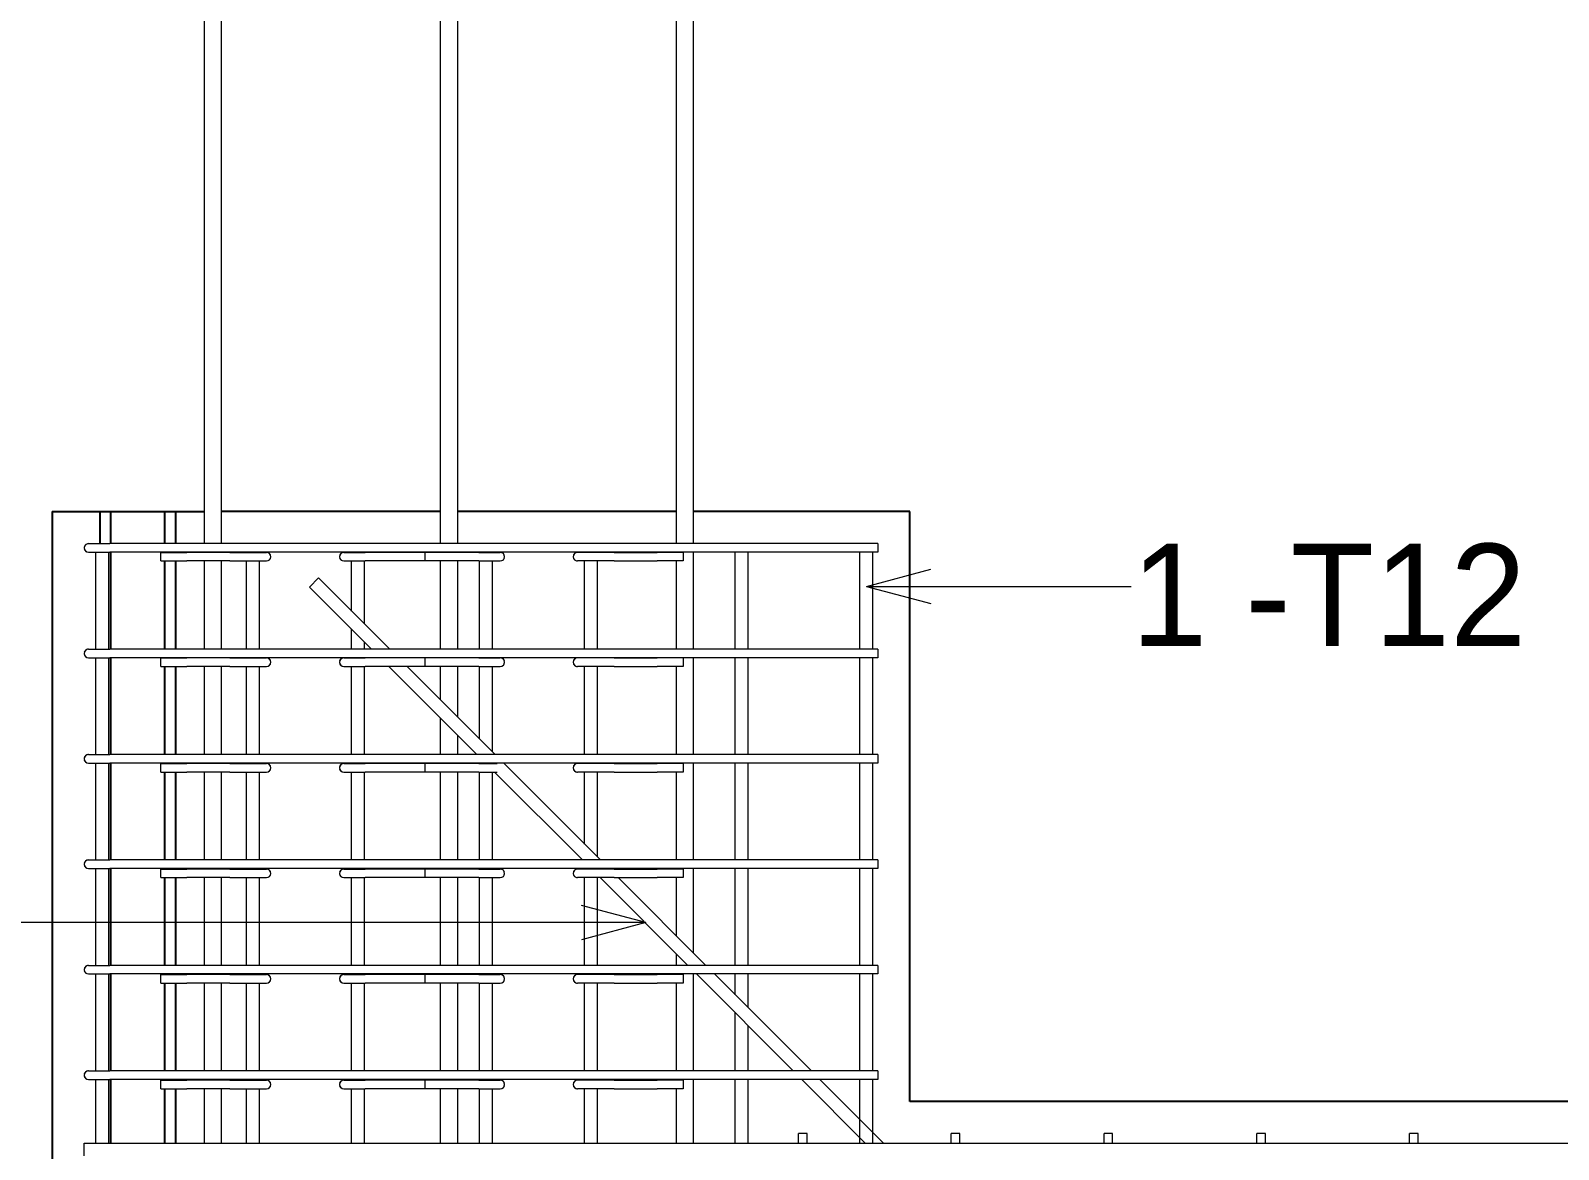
# Model space of a CAD drawing. Header units: millimetres. Extents: x -31655 to -5862, y 2843 to 78926.
# Drawn here: x -30470 to -29046, y 5605 to 6648 of the extents above; entities that cross this region are included whole.
import ezdxf

# ---------------------------------------------------------------- set-up
doc = ezdxf.new("R2010")
doc.units = ezdxf.units.MM
for name, color, linetype, lineweight in [('A-WALL', 113, 'Continuous', 25), ('S-RBAR', 171, 'Continuous', 18), ('S-RBAR-IDEN', 171, 'Continuous', 9)]:
    doc.layers.add(name, color=color, linetype=linetype, lineweight=lineweight)
doc.styles.add('Nirmala UI', font='Nirmala.ttf', dxfattribs={"height": 95.25})

msp = doc.modelspace()

# ---------------------------------------------------------------- linework, layer by layer
at = {"layer": 'A-WALL'}
for p, q in [((-30450.39395, 6199.75), (-30450.39395, 3269.75)), ((-30450.39395, 6199.75), (-30308.52294, 6199.75)), ((-30405.39395, 6169.75), (-30405.39395, 6199.75)), ((-30395.39395, 6169.75), (-30395.39395, 6199.75)), ((-30345.39395, 6199.75), (-30345.39395, 6169.75)), ((-30335.39395, 6199.75), (-30335.39395, 6169.75)), ((-30088.39395, 6199.75), (-30292.52294, 6199.75)), ((-29868.39395, 6199.75), (-30072.39395, 6199.75)), ((-29650.39395, 6199.75), (-29852.39395, 6199.75)), ((-29650.39395, 5649.75), (-29650.39395, 6199.75)), ((-30395.39395, 6071.45204), (-30395.39395, 6161.75)), ((-30345.39395, 6153.625), (-30345.39395, 6071.45204)), ((-30335.39395, 6153.625), (-30335.39395, 6071.45204)), ((-30395.39395, 5973.15408), (-30395.39395, 6063.45204)), ((-30345.39395, 6055.21552), (-30345.39395, 5973.15408)), ((-30335.39395, 6055.21552), (-30335.39395, 5973.15408)), ((-30395.39395, 5874.85612), (-30395.39395, 5965.15408)), ((-30345.39395, 5956.80603), (-30345.39395, 5874.85612)), ((-30335.39395, 5956.80603), (-30335.39395, 5874.85612)), ((-30395.39395, 5776.55816), (-30395.39395, 5866.59347)), ((-30345.39395, 5858.39655), (-30345.39395, 5776.55816)), ((-30335.39395, 5858.39655), (-30335.39395, 5776.55816)), ((-30395.39395, 5678.2602), (-30395.39395, 5768.55816)), ((-30345.39395, 5768.55816), (-30345.39395, 5767.98707)), ((-30345.39395, 5759.98707), (-30345.39395, 5678.2602)), ((-30335.39395, 5768.55816), (-30335.39395, 5767.98707)), ((-30335.39395, 5759.98707), (-30335.39395, 5678.2602)), ((-30395.39395, 5611), (-30395.39395, 5670.2602)), ((-30345.39395, 5670.2602), (-30345.39395, 5669.57759)), ((-30335.39395, 5670.2602), (-30335.39395, 5669.57759)), ((-30345.39395, 5661.57759), (-30345.39395, 5611)), ((-30335.39395, 5661.57759), (-30335.39395, 5611)), ((-27250.39395, 5649.75), (-29650.39395, 5649.75))]:
    msp.add_line(p, q, dxfattribs=at)
at = {"layer": 'S-RBAR'}
for p, q in [((-30308.52294, 7019.75), (-30308.52294, 6169.75)), ((-30292.52294, 7019.75), (-30292.52294, 6169.75)), ((-30088.39395, 7019.75), (-30088.39395, 6169.75)), ((-30072.39395, 7019.75), (-30072.39395, 6169.75)), ((-29868.39395, 7019.75), (-29868.39395, 6169.75)), ((-29852.39395, 7019.75), (-29852.39395, 6169.75)), ((-30416.39395, 6169.75), (-30396.39395, 6169.75)), ((-29680.39395, 6169.75), (-30396.39395, 6169.75)), ((-29680.39395, 6169.75), (-29680.39395, 6161.75)), ((-30416.39395, 6161.75), (-30396.39395, 6161.75)), ((-30409.46501, 6071.45204), (-30409.46501, 6161.75)), ((-30397.46501, 6071.45204), (-30397.46501, 6161.75)), ((-29680.39395, 6161.75), (-30396.39395, 6161.75)), ((-30348.8828, 6161.625), (-30324.67822, 6161.625)), ((-30348.8828, 6153.625), (-30348.8828, 6161.625)), ((-30284.53608, 6161.625), (-30324.67822, 6161.625)), ((-30284.53608, 6161.625), (-30250.39395, 6161.625)), ((-30178.39395, 6161.625), (-30158.39395, 6161.625)), ((-30102.59853, 6161.625), (-30158.39395, 6161.625)), ((-30096.10968, 6161.625), (-30102.59853, 6161.625)), ((-30102.59853, 6161.625), (-30102.59853, 6153.625)), ((-30052.35921, 6161.625), (-30096.10968, 6161.625)), ((-30052.35921, 6161.625), (-30032.35921, 6161.625)), ((-29926.25181, 6161.625), (-29960.39395, 6161.625)), ((-29926.25181, 6161.625), (-29886.10968, 6161.625)), ((-29861.90509, 6161.625), (-29886.10968, 6161.625)), ((-29861.90509, 6161.625), (-29861.90509, 6153.625)), ((-29852.39395, 6161.75), (-29852.39395, 6071.45204)), ((-29813.32288, 6071.45204), (-29813.32288, 6161.75)), ((-29801.32288, 6071.45204), (-29801.32288, 6161.75)), ((-29697.07288, 6071.45204), (-29697.07288, 6161.75)), ((-29685.07288, 6071.45204), (-29685.07288, 6161.75)), ((-30348.8828, 6153.625), (-30324.67822, 6153.625)), ((-30284.53608, 6153.625), (-30324.67822, 6153.625)), ((-30308.52294, 6153.625), (-30308.52294, 6071.45204)), ((-30292.52294, 6153.625), (-30292.52294, 6071.45204)), ((-30284.53608, 6153.625), (-30250.39395, 6153.625)), ((-30268.98659, 6071.45204), (-30268.98659, 6153.625)), ((-30256.98659, 6071.45204), (-30256.98659, 6153.625)), ((-30178.39395, 6153.625), (-30158.39395, 6153.625)), ((-30171.00816, 6106.95545), (-30171.00816, 6153.625)), ((-30159.00816, 6094.95545), (-30159.00816, 6153.625)), ((-30102.59853, 6153.625), (-30158.39395, 6153.625)), ((-30096.10968, 6153.625), (-30102.59853, 6153.625)), ((-30052.35921, 6153.625), (-30096.10968, 6153.625)), ((-30088.39395, 6153.625), (-30088.39395, 6071.45204)), ((-30072.39395, 6153.625), (-30072.39395, 6071.45204)), ((-30052.35921, 6153.625), (-30032.35921, 6153.625)), ((-30051.77973, 6071.45204), (-30051.77973, 6153.625)), ((-30039.77973, 6071.45204), (-30039.77973, 6153.625)), ((-29926.25181, 6153.625), (-29960.39395, 6153.625)), ((-29953.80131, 6071.45204), (-29953.80131, 6153.625)), ((-29941.80131, 6071.45204), (-29941.80131, 6153.625)), ((-29926.25181, 6153.625), (-29886.10968, 6153.625)), ((-29861.90509, 6153.625), (-29886.10968, 6153.625)), ((-29868.39395, 6153.625), (-29868.39395, 6071.45204)), ((-30210.33765, 6129.31438), (-30201.85237, 6137.79966)), ((-30210.33765, 6129.31438), (-30152.47531, 6071.45204)), ((-30201.85237, 6137.79966), (-30135.50475, 6071.45204)), ((-30171.00816, 6071.45204), (-30171.00816, 6089.98489)), ((-30416.39395, 6071.45204), (-30396.39395, 6071.45204)), ((-29680.39395, 6071.45204), (-30396.39395, 6071.45204)), ((-30159.00816, 6071.45204), (-30159.00816, 6077.98489)), ((-29680.39395, 6071.45204), (-29680.39395, 6063.45204)), ((-30416.39395, 6063.45204), (-30396.39395, 6063.45204)), ((-30409.46501, 5973.15408), (-30409.46501, 6063.45204)), ((-30397.46501, 5973.15408), (-30397.46501, 6063.45204)), ((-29680.39395, 6063.45204), (-30396.39395, 6063.45204)), ((-30348.8828, 6063.21552), (-30324.67822, 6063.21552)), ((-30348.8828, 6055.21552), (-30348.8828, 6063.21552)), ((-30348.8828, 6055.21552), (-30324.67822, 6055.21552)), ((-30284.53608, 6063.21552), (-30324.67822, 6063.21552)), ((-30284.53608, 6055.21552), (-30324.67822, 6055.21552)), ((-30308.52294, 6055.21552), (-30308.52294, 5973.15408)), ((-30292.52294, 6055.21552), (-30292.52294, 5973.15408)), ((-30284.53608, 6063.21552), (-30250.39395, 6063.21552)), ((-30284.53608, 6055.21552), (-30250.39395, 6055.21552)), ((-30268.98659, 5973.15408), (-30268.98659, 6055.21552)), ((-30256.98659, 5973.15408), (-30256.98659, 6055.21552)), ((-30178.39395, 6063.21552), (-30158.39395, 6063.21552)), ((-30178.39395, 6055.21552), (-30158.39395, 6055.21552)), ((-30171.00816, 5973.15408), (-30171.00816, 6055.21552)), ((-30159.00816, 5973.15408), (-30159.00816, 6055.21552)), ((-30102.59853, 6063.21552), (-30158.39395, 6063.21552)), ((-30102.59853, 6055.21552), (-30158.39395, 6055.21552)), ((-30136.23879, 6055.21552), (-30054.17736, 5973.15408)), ((-30119.26823, 6055.21552), (-30037.20679, 5973.15408)), ((-30096.10968, 6063.21552), (-30102.59853, 6063.21552)), ((-30102.59853, 6063.21552), (-30102.59853, 6055.21552)), ((-30096.10968, 6055.21552), (-30102.59853, 6055.21552)), ((-30052.35921, 6063.21552), (-30096.10968, 6063.21552)), ((-30052.35921, 6055.21552), (-30096.10968, 6055.21552)), ((-30088.39395, 6055.21552), (-30088.39395, 6024.34124)), ((-30072.39395, 6055.21552), (-30072.39395, 6008.34124)), ((-30052.35921, 6063.21552), (-30032.35921, 6063.21552)), ((-30052.35921, 6055.21552), (-30032.35921, 6055.21552)), ((-30051.77973, 5987.72702), (-30051.77973, 6055.21552)), ((-30039.77973, 5975.72702), (-30039.77973, 6055.21552)), ((-29926.25181, 6063.21552), (-29960.39395, 6063.21552)), ((-29926.25181, 6055.21552), (-29960.39395, 6055.21552)), ((-29953.80131, 5973.15408), (-29953.80131, 6055.21552)), ((-29941.80131, 5973.15408), (-29941.80131, 6055.21552)), ((-29926.25181, 6063.21552), (-29886.10968, 6063.21552)), ((-29926.25181, 6055.21552), (-29886.10968, 6055.21552)), ((-29861.90509, 6063.21552), (-29886.10968, 6063.21552)), ((-29861.90509, 6055.21552), (-29886.10968, 6055.21552)), ((-29868.39395, 6055.21552), (-29868.39395, 5973.15408)), ((-29861.90509, 6063.21552), (-29861.90509, 6055.21552)), ((-29852.39395, 6063.45204), (-29852.39395, 5973.15408)), ((-29813.32288, 5973.15408), (-29813.32288, 6063.45204)), ((-29801.32288, 5973.15408), (-29801.32288, 6063.45204)), ((-29697.07288, 5973.15408), (-29697.07288, 6063.45204)), ((-29685.07288, 5973.15408), (-29685.07288, 6063.45204)), ((-30088.39395, 6007.37067), (-30088.39395, 5973.15408)), ((-30072.39395, 5991.37067), (-30072.39395, 5973.15408)), ((-30416.39395, 5973.15408), (-30396.39395, 5973.15408)), ((-29680.39395, 5973.15408), (-30396.39395, 5973.15408)), ((-29680.39395, 5973.15408), (-29680.39395, 5965.15408)), ((-30416.39395, 5965.15408), (-30396.39395, 5965.15408)), ((-30409.46501, 5874.85612), (-30409.46501, 5965.15408)), ((-30397.46501, 5874.85612), (-30397.46501, 5965.15408)), ((-29680.39395, 5965.15408), (-30396.39395, 5965.15408)), ((-30348.8828, 5964.80603), (-30324.67822, 5964.80603)), ((-30348.8828, 5956.80603), (-30348.8828, 5964.80603)), ((-30348.8828, 5956.80603), (-30324.67822, 5956.80603)), ((-30284.53608, 5964.80603), (-30324.67822, 5964.80603)), ((-30284.53608, 5956.80603), (-30324.67822, 5956.80603)), ((-30308.52294, 5956.80603), (-30308.52294, 5874.85612)), ((-30292.52294, 5956.80603), (-30292.52294, 5874.85612)), ((-30284.53608, 5964.80603), (-30250.39395, 5964.80603)), ((-30284.53608, 5956.80603), (-30250.39395, 5956.80603)), ((-30268.98659, 5874.85612), (-30268.98659, 5956.80603)), ((-30256.98659, 5874.85612), (-30256.98659, 5956.80603)), ((-30178.39395, 5964.80603), (-30158.39395, 5964.80603)), ((-30178.39395, 5956.80603), (-30158.39395, 5956.80603)), ((-30171.00816, 5874.85612), (-30171.00816, 5956.80603)), ((-30159.00816, 5874.85612), (-30159.00816, 5956.80603)), ((-30102.59853, 5964.80603), (-30158.39395, 5964.80603)), ((-30102.59853, 5956.80603), (-30158.39395, 5956.80603)), ((-30096.10968, 5964.80603), (-30102.59853, 5964.80603)), ((-30102.59853, 5964.80603), (-30102.59853, 5956.80603)), ((-30096.10968, 5956.80603), (-30102.59853, 5956.80603)), ((-30052.35921, 5964.80603), (-30096.10968, 5964.80603)), ((-30052.35921, 5956.80603), (-30096.10968, 5956.80603)), ((-30088.39395, 5956.80603), (-30088.39395, 5874.85612)), ((-30072.39395, 5956.80603), (-30072.39395, 5874.85612)), ((-30052.35921, 5964.80603), (-30035.365, 5964.80603)), ((-30052.35921, 5956.80603), (-30035.365, 5956.80603)), ((-30051.77973, 5874.85612), (-30051.77973, 5956.80603)), ((-30039.77973, 5874.85612), (-30039.77973, 5956.80603)), ((-30037.82931, 5956.80603), (-29955.8794, 5874.85612)), ((-30029.20679, 5965.15408), (-29938.90883, 5874.85612)), ((-29926.25181, 5964.80603), (-29960.39395, 5964.80603)), ((-29926.25181, 5956.80603), (-29960.39395, 5956.80603)), ((-29953.80131, 5889.7486), (-29953.80131, 5956.80603)), ((-29941.80131, 5877.7486), (-29941.80131, 5956.80603)), ((-29926.25181, 5964.80603), (-29886.10968, 5964.80603)), ((-29926.25181, 5956.80603), (-29886.10968, 5956.80603)), ((-29861.90509, 5964.80603), (-29886.10968, 5964.80603)), ((-29861.90509, 5956.80603), (-29886.10968, 5956.80603)), ((-29868.39395, 5956.80603), (-29868.39395, 5874.85612)), ((-29861.90509, 5964.80603), (-29861.90509, 5956.80603)), ((-29852.39395, 5965.15408), (-29852.39395, 5874.85612)), ((-29813.32288, 5874.85612), (-29813.32288, 5965.15408)), ((-29801.32288, 5874.85612), (-29801.32288, 5965.15408)), ((-29697.07288, 5874.85612), (-29697.07288, 5965.15408)), ((-29685.07288, 5874.85612), (-29685.07288, 5965.15408)), ((-30416.39395, 5874.85612), (-30396.39395, 5874.85612)), ((-29680.39395, 5874.85612), (-30396.39395, 5874.85612)), ((-29680.39395, 5874.85612), (-29680.39395, 5866.85612)), ((-30416.39395, 5866.85612), (-30396.39395, 5866.85612)), ((-30409.46501, 5776.55816), (-30409.46501, 5866.59347)), ((-30397.46501, 5776.55816), (-30397.46501, 5866.59347)), ((-29680.39395, 5866.85612), (-30396.39395, 5866.85612)), ((-30348.8828, 5866.39655), (-30324.67822, 5866.39655)), ((-30348.8828, 5858.39655), (-30348.8828, 5866.39655)), ((-30348.8828, 5858.39655), (-30324.67822, 5858.39655)), ((-30284.53608, 5866.39655), (-30324.67822, 5866.39655)), ((-30284.53608, 5858.39655), (-30324.67822, 5858.39655)), ((-30308.52294, 5858.39655), (-30308.52294, 5776.55816)), ((-30292.52294, 5858.39655), (-30292.52294, 5776.55816)), ((-30284.53608, 5866.39655), (-30250.39395, 5866.39655)), ((-30284.53608, 5858.39655), (-30250.39395, 5858.39655)), ((-30268.98659, 5776.55816), (-30268.98659, 5858.39655)), ((-30256.98659, 5776.55816), (-30256.98659, 5858.39655)), ((-30178.39395, 5866.39655), (-30158.39395, 5866.39655)), ((-30178.39395, 5858.39655), (-30158.39395, 5858.39655)), ((-30171.00816, 5776.55816), (-30171.00816, 5858.39655)), ((-30159.00816, 5776.55816), (-30159.00816, 5858.39655)), ((-30102.59853, 5866.39655), (-30158.39395, 5866.39655)), ((-30102.59853, 5858.39655), (-30158.39395, 5858.39655)), ((-30096.10968, 5866.39655), (-30102.59853, 5866.39655)), ((-30102.59853, 5866.39655), (-30102.59853, 5858.39655)), ((-30096.10968, 5858.39655), (-30102.59853, 5858.39655)), ((-30052.35921, 5866.39655), (-30096.10968, 5866.39655)), ((-30052.35921, 5858.39655), (-30096.10968, 5858.39655)), ((-30088.39395, 5858.39655), (-30088.39395, 5776.55816)), ((-30072.39395, 5858.39655), (-30072.39395, 5776.55816)), ((-30052.35921, 5866.39655), (-30032.35921, 5866.39655)), ((-30052.35921, 5858.39655), (-30032.35921, 5858.39655)), ((-30051.77973, 5776.55816), (-30051.77973, 5858.39655)), ((-30039.77973, 5776.55816), (-30039.77973, 5858.39655)), ((-29926.25181, 5866.39655), (-29960.39395, 5866.39655)), ((-29926.25181, 5858.39655), (-29960.39395, 5858.39655)), ((-29953.80131, 5776.55816), (-29953.80131, 5858.39655)), ((-29941.80131, 5776.55816), (-29941.80131, 5858.39655)), ((-29939.41983, 5858.39655), (-29857.58144, 5776.55816)), ((-29926.25181, 5866.39655), (-29886.10968, 5866.39655)), ((-29926.25181, 5858.39655), (-29886.10968, 5858.39655)), ((-29922.10968, 5858.05696), (-29840.61087, 5776.55816)), ((-29861.90509, 5866.39655), (-29886.10968, 5866.39655)), ((-29861.90509, 5858.39655), (-29886.10968, 5858.39655)), ((-29868.39395, 5858.39655), (-29868.39395, 5804.34124)), ((-29861.90509, 5866.39655), (-29861.90509, 5858.39655)), ((-29852.39395, 5866.85612), (-29852.39395, 5788.34124)), ((-29813.32288, 5776.55816), (-29813.32288, 5866.85612)), ((-29801.32288, 5776.55816), (-29801.32288, 5866.85612)), ((-29697.07288, 5776.55816), (-29697.07288, 5866.85612)), ((-29685.07288, 5776.55816), (-29685.07288, 5866.85612)), ((-29868.39395, 5787.37067), (-29868.39395, 5776.55816)), ((-30416.39395, 5776.55816), (-30396.39395, 5776.55816)), ((-29680.39395, 5776.55816), (-30396.39395, 5776.55816)), ((-29680.39395, 5776.55816), (-29680.39395, 5768.55816)), ((-30416.39395, 5768.55816), (-30396.39395, 5768.55816)), ((-30409.46501, 5678.2602), (-30409.46501, 5768.55816)), ((-30397.46501, 5678.2602), (-30397.46501, 5768.55816)), ((-29680.39395, 5768.55816), (-30396.39395, 5768.55816)), ((-30348.8828, 5767.98707), (-30324.67822, 5767.98707)), ((-30348.8828, 5759.98707), (-30348.8828, 5767.98707)), ((-30348.8828, 5759.98707), (-30324.67822, 5759.98707)), ((-30284.53608, 5767.98707), (-30324.67822, 5767.98707)), ((-30284.53608, 5759.98707), (-30324.67822, 5759.98707)), ((-30308.52294, 5768.55816), (-30308.52294, 5767.98707)), ((-30308.52294, 5759.98707), (-30308.52294, 5678.2602)), ((-30292.52294, 5768.55816), (-30292.52294, 5767.98707)), ((-30292.52294, 5759.98707), (-30292.52294, 5678.2602)), ((-30284.53608, 5767.98707), (-30250.39395, 5767.98707)), ((-30284.53608, 5759.98707), (-30250.39395, 5759.98707)), ((-30268.98659, 5767.98707), (-30268.98659, 5768.55816)), ((-30268.98659, 5678.2602), (-30268.98659, 5759.98707)), ((-30256.98659, 5767.98707), (-30256.98659, 5768.55816)), ((-30256.98659, 5678.2602), (-30256.98659, 5759.98707)), ((-30178.39395, 5767.98707), (-30158.39395, 5767.98707)), ((-30178.39395, 5759.98707), (-30158.39395, 5759.98707)), ((-30171.00816, 5767.98707), (-30171.00816, 5768.55816)), ((-30171.00816, 5678.2602), (-30171.00816, 5759.98707)), ((-30159.00816, 5767.98707), (-30159.00816, 5768.55816)), ((-30159.00816, 5678.2602), (-30159.00816, 5759.98707)), ((-30102.59853, 5767.98707), (-30158.39395, 5767.98707)), ((-30102.59853, 5759.98707), (-30158.39395, 5759.98707)), ((-30096.10968, 5767.98707), (-30102.59853, 5767.98707)), ((-30102.59853, 5767.98707), (-30102.59853, 5759.98707)), ((-30096.10968, 5759.98707), (-30102.59853, 5759.98707)), ((-30052.35921, 5767.98707), (-30096.10968, 5767.98707)), ((-30052.35921, 5759.98707), (-30096.10968, 5759.98707)), ((-30088.39395, 5768.55816), (-30088.39395, 5767.98707)), ((-30088.39395, 5759.98707), (-30088.39395, 5678.2602)), ((-30072.39395, 5768.55816), (-30072.39395, 5767.98707)), ((-30072.39395, 5759.98707), (-30072.39395, 5678.2602)), ((-30052.35921, 5767.98707), (-30032.35921, 5767.98707)), ((-30052.35921, 5759.98707), (-30032.35921, 5759.98707)), ((-30051.77973, 5767.98707), (-30051.77973, 5768.55816)), ((-30051.77973, 5678.2602), (-30051.77973, 5759.98707)), ((-30039.77973, 5767.98707), (-30039.77973, 5768.55816)), ((-30039.77973, 5678.2602), (-30039.77973, 5759.98707)), ((-29926.25181, 5767.98707), (-29960.39395, 5767.98707)), ((-29926.25181, 5759.98707), (-29960.39395, 5759.98707)), ((-29953.80131, 5767.98707), (-29953.80131, 5768.55816)), ((-29953.80131, 5678.2602), (-29953.80131, 5759.98707)), ((-29941.80131, 5767.98707), (-29941.80131, 5768.55816)), ((-29941.80131, 5678.2602), (-29941.80131, 5759.98707)), ((-29926.25181, 5767.98707), (-29886.10968, 5767.98707)), ((-29926.25181, 5759.98707), (-29886.10968, 5759.98707)), ((-29861.90509, 5767.98707), (-29886.10968, 5767.98707)), ((-29861.90509, 5759.98707), (-29886.10968, 5759.98707)), ((-29868.39395, 5768.55816), (-29868.39395, 5767.98707)), ((-29868.39395, 5759.98707), (-29868.39395, 5678.2602)), ((-29861.90509, 5767.98707), (-29861.90509, 5759.98707)), ((-29852.39395, 5768.55816), (-29852.39395, 5678.2602)), ((-29849.58144, 5768.55816), (-29759.28348, 5678.2602)), ((-29832.61087, 5768.55816), (-29742.31291, 5678.2602)), ((-29813.32288, 5749.27017), (-29813.32288, 5768.55816)), ((-29801.32288, 5737.27017), (-29801.32288, 5768.55816)), ((-29697.07288, 5678.2602), (-29697.07288, 5768.55816)), ((-29685.07288, 5678.2602), (-29685.07288, 5768.55816)), ((-29813.32288, 5678.2602), (-29813.32288, 5732.29961)), ((-29801.32288, 5678.2602), (-29801.32288, 5720.29961)), ((-30416.39395, 5678.2602), (-30396.39395, 5678.2602)), ((-30416.39395, 5670.2602), (-30396.39395, 5670.2602)), ((-30409.46501, 5611), (-30409.46501, 5670.2602)), ((-30397.46501, 5611), (-30397.46501, 5670.2602)), ((-29680.39395, 5678.2602), (-30396.39395, 5678.2602)), ((-29680.39395, 5670.2602), (-30396.39395, 5670.2602)), ((-30308.52294, 5670.2602), (-30308.52294, 5669.57759)), ((-30292.52294, 5670.2602), (-30292.52294, 5669.57759)), ((-30268.98659, 5669.57759), (-30268.98659, 5670.2602)), ((-30256.98659, 5669.57759), (-30256.98659, 5670.2602)), ((-30171.00816, 5669.57759), (-30171.00816, 5670.2602)), ((-30159.00816, 5669.57759), (-30159.00816, 5670.2602)), ((-30088.39395, 5670.2602), (-30088.39395, 5669.57759)), ((-30072.39395, 5670.2602), (-30072.39395, 5669.57759)), ((-30051.77973, 5669.57759), (-30051.77973, 5670.2602)), ((-30039.77973, 5669.57759), (-30039.77973, 5670.2602)), ((-29953.80131, 5669.57759), (-29953.80131, 5670.2602)), ((-29941.80131, 5669.57759), (-29941.80131, 5670.2602)), ((-29868.39395, 5670.2602), (-29868.39395, 5669.57759)), ((-29852.39395, 5670.2602), (-29852.39395, 5611)), ((-29813.32288, 5611), (-29813.32288, 5670.2602)), ((-29801.32288, 5611), (-29801.32288, 5670.2602)), ((-29751.28348, 5670.2602), (-29692.02327, 5611)), ((-29734.31291, 5670.2602), (-29675.05271, 5611)), ((-29697.07288, 5611), (-29697.07288, 5670.2602)), ((-29685.07288, 5611), (-29685.07288, 5670.2602)), ((-29680.39395, 5678.2602), (-29680.39395, 5670.2602)), ((-30348.8828, 5669.57759), (-30324.67822, 5669.57759)), ((-30348.8828, 5661.57759), (-30348.8828, 5669.57759)), ((-30348.8828, 5661.57759), (-30324.67822, 5661.57759)), ((-30284.53608, 5669.57759), (-30324.67822, 5669.57759)), ((-30284.53608, 5661.57759), (-30324.67822, 5661.57759)), ((-30308.52294, 5661.57759), (-30308.52294, 5611)), ((-30292.52294, 5661.57759), (-30292.52294, 5611)), ((-30284.53608, 5669.57759), (-30250.39395, 5669.57759)), ((-30284.53608, 5661.57759), (-30250.39395, 5661.57759)), ((-30268.98659, 5611), (-30268.98659, 5661.57759)), ((-30256.98659, 5611), (-30256.98659, 5661.57759)), ((-30178.39395, 5669.57759), (-30158.39395, 5669.57759)), ((-30178.39395, 5661.57759), (-30158.39395, 5661.57759)), ((-30171.00816, 5611), (-30171.00816, 5661.57759)), ((-30159.00816, 5611), (-30159.00816, 5661.57759)), ((-30102.59853, 5669.57759), (-30158.39395, 5669.57759)), ((-30102.59853, 5661.57759), (-30158.39395, 5661.57759)), ((-30096.10968, 5669.57759), (-30102.59853, 5669.57759)), ((-30102.59853, 5669.57759), (-30102.59853, 5661.57759)), ((-30096.10968, 5661.57759), (-30102.59853, 5661.57759)), ((-30052.35921, 5669.57759), (-30096.10968, 5669.57759)), ((-30052.35921, 5661.57759), (-30096.10968, 5661.57759)), ((-30088.39395, 5661.57759), (-30088.39395, 5611)), ((-30072.39395, 5661.57759), (-30072.39395, 5611)), ((-30052.35921, 5669.57759), (-30032.35921, 5669.57759)), ((-30052.35921, 5661.57759), (-30032.35921, 5661.57759)), ((-30051.77973, 5611), (-30051.77973, 5661.57759)), ((-30039.77973, 5611), (-30039.77973, 5661.57759)), ((-29926.25181, 5669.57759), (-29960.39395, 5669.57759)), ((-29926.25181, 5661.57759), (-29960.39395, 5661.57759)), ((-29953.80131, 5611), (-29953.80131, 5661.57759)), ((-29941.80131, 5611), (-29941.80131, 5661.57759)), ((-29926.25181, 5669.57759), (-29886.10968, 5669.57759)), ((-29926.25181, 5661.57759), (-29886.10968, 5661.57759)), ((-29861.90509, 5669.57759), (-29886.10968, 5669.57759)), ((-29861.90509, 5661.57759), (-29886.10968, 5661.57759)), ((-29868.39395, 5661.57759), (-29868.39395, 5611)), ((-29861.90509, 5669.57759), (-29861.90509, 5661.57759)), ((-29746.39395, 5619.75), (-29754.39395, 5619.75)), ((-29754.39395, 5611), (-29754.39395, 5619.75)), ((-29746.39395, 5611), (-29746.39395, 5619.75)), ((-29603.91924, 5619.75), (-29611.91924, 5619.75)), ((-29611.91924, 5611), (-29611.91924, 5619.75)), ((-29603.91924, 5611), (-29603.91924, 5619.75)), ((-29461.44453, 5619.75), (-29469.44453, 5619.75)), ((-29469.44453, 5611), (-29469.44453, 5619.75)), ((-29461.44453, 5611), (-29461.44453, 5619.75)), ((-29318.96982, 5619.75), (-29326.96982, 5619.75)), ((-29326.96982, 5611), (-29326.96982, 5619.75)), ((-29318.96982, 5611), (-29318.96982, 5619.75)), ((-29176.49511, 5619.75), (-29184.49511, 5619.75)), ((-29184.49511, 5611), (-29184.49511, 5619.75)), ((-29176.49511, 5611), (-29176.49511, 5619.75)), ((-30420.39395, 5611), (-26480.39395, 5611)), ((-30420.39395, 5599), (-30420.39395, 5611))]:
    msp.add_line(p, q, dxfattribs=at)
for centre, start, end in [((-30416.39395, 6165.75), 90, 270), ((-30416.39395, 6165.75), 120, 165), ((-30416.39395, 6165.75), 90, 105), ((-30416.39395, 6165.75), 195, 240), ((-30250.39395, 6157.625), 75, 90), ((-30250.39395, 6157.625), 270, 90), ((-30250.39395, 6157.625), 15, 60), ((-30250.39395, 6157.625), 300, 345), ((-30178.39395, 6157.625), 90, 270), ((-30178.39395, 6157.625), 120, 165), ((-30178.39395, 6157.625), 195, 240), ((-30178.39395, 6157.625), 90, 105), ((-30032.39395, 6157.625), 75, 90), ((-30032.35921, 6157.625), 75, 90), ((-30032.35921, 6157.625), 270, 90), ((-30032.39395, 6157.625), 15, 60), ((-30032.39395, 6157.625), 300, 345), ((-30032.35921, 6157.625), 15, 60), ((-30032.35921, 6157.625), 300, 345), ((-29960.39395, 6157.625), 90, 270), ((-29960.39395, 6157.625), 120, 165), ((-29960.39395, 6157.625), 195, 240), ((-29960.39395, 6157.625), 255, 270), ((-30416.39395, 6067.45204), 90, 270), ((-30416.39395, 6067.45204), 120, 165), ((-30416.39395, 6067.45204), 90, 105), ((-30416.39395, 6067.45204), 195, 240), ((-30250.39395, 6059.21552), 75, 90), ((-30250.39395, 6059.21552), 270, 90), ((-30250.39395, 6059.21552), 15, 60), ((-30250.39395, 6059.21552), 300, 345), ((-30178.39395, 6059.21552), 90, 270), ((-30178.39395, 6059.21552), 120, 165), ((-30178.39395, 6059.21552), 195, 240), ((-30178.39395, 6059.21552), 90, 105), ((-30032.39395, 6059.21552), 75, 90), ((-30032.35921, 6059.21552), 75, 90), ((-30032.35921, 6059.21552), 270, 90), ((-30032.39395, 6059.21552), 15, 60), ((-30032.39395, 6059.21552), 300, 345), ((-30032.35921, 6059.21552), 15, 60), ((-30032.35921, 6059.21552), 300, 345), ((-29960.39395, 6059.21552), 90, 270), ((-29960.39395, 6059.21552), 120, 165), ((-29960.39395, 6059.21552), 195, 240), ((-29960.39395, 6059.21552), 255, 270), ((-30416.39395, 5969.15408), 90, 270), ((-30416.39395, 5969.15408), 120, 165), ((-30416.39395, 5969.15408), 90, 105), ((-30416.39395, 5969.15408), 195, 240), ((-30250.39395, 5960.80603), 75, 90), ((-30250.39395, 5960.80603), 270, 90), ((-30250.39395, 5960.80603), 15, 60), ((-30250.39395, 5960.80603), 300, 345), ((-30178.39395, 5960.80603), 90, 270), ((-30178.39395, 5960.80603), 120, 165), ((-30178.39395, 5960.80603), 195, 240), ((-30178.39395, 5960.80603), 90, 105), ((-29960.39395, 5960.80603), 90, 270), ((-29960.39395, 5960.80603), 120, 165), ((-29960.39395, 5960.80603), 195, 240), ((-29960.39395, 5960.80603), 255, 270), ((-30416.39395, 5870.85612), 90, 270), ((-30416.39395, 5870.85612), 120, 165), ((-30416.39395, 5870.85612), 195, 240), ((-30416.39395, 5870.85612), 90, 105), ((-30250.39395, 5862.39655), 75, 90), ((-30250.39395, 5862.39655), 270, 90), ((-30250.39395, 5862.39655), 15, 60), ((-30250.39395, 5862.39655), 300, 345), ((-30178.39395, 5862.39655), 90, 270), ((-30178.39395, 5862.39655), 120, 165), ((-30178.39395, 5862.39655), 195, 240), ((-30178.39395, 5862.39655), 90, 105), ((-30032.39395, 5862.39655), 75, 90), ((-30032.35921, 5862.39655), 75, 90), ((-30032.35921, 5862.39655), 270, 90), ((-30032.39395, 5862.39655), 15, 60), ((-30032.39395, 5862.39655), 300, 345), ((-30032.35921, 5862.39655), 15, 60), ((-30032.35921, 5862.39655), 300, 345), ((-29960.39395, 5862.39655), 90, 270), ((-29960.39395, 5862.39655), 120, 165), ((-29960.39395, 5862.39655), 195, 240), ((-29960.39395, 5862.39655), 255, 270), ((-30416.39395, 5772.55816), 90, 270), ((-30416.39395, 5772.55816), 120, 165), ((-30416.39395, 5772.55816), 195, 240), ((-30416.39395, 5772.55816), 90, 105), ((-30250.39395, 5763.98707), 75, 90), ((-30250.39395, 5763.98707), 270, 90), ((-30250.39395, 5763.98707), 15, 60), ((-30250.39395, 5763.98707), 300, 345), ((-30178.39395, 5763.98707), 90, 270), ((-30178.39395, 5763.98707), 120, 165), ((-30178.39395, 5763.98707), 195, 240), ((-30178.39395, 5763.98707), 90, 105), ((-30032.39395, 5763.98707), 75, 90), ((-30032.35921, 5763.98707), 75, 90), ((-30032.35921, 5763.98707), 270, 90), ((-30032.39395, 5763.98707), 15, 60), ((-30032.39395, 5763.98707), 300, 345), ((-30032.35921, 5763.98707), 15, 60), ((-30032.35921, 5763.98707), 300, 345), ((-29960.39395, 5763.98707), 90, 270), ((-29960.39395, 5763.98707), 120, 165), ((-29960.39395, 5763.98707), 195, 240), ((-29960.39395, 5763.98707), 255, 270), ((-30416.39395, 5674.2602), 90, 270), ((-30416.39395, 5674.2602), 120, 165), ((-30416.39395, 5674.2602), 195, 240), ((-30416.39395, 5674.2602), 90, 105), ((-30250.39395, 5665.57759), 75, 90), ((-30250.39395, 5665.57759), 270, 90), ((-30250.39395, 5665.57759), 15, 60), ((-30250.39395, 5665.57759), 300, 345), ((-30178.39395, 5665.57759), 90, 270), ((-30178.39395, 5665.57759), 120, 165), ((-30178.39395, 5665.57759), 195, 240), ((-30178.39395, 5665.57759), 90, 105), ((-30032.39395, 5665.57759), 75, 90), ((-30032.35921, 5665.57759), 75, 90), ((-30032.35921, 5665.57759), 270, 90), ((-30032.39395, 5665.57759), 15, 60), ((-30032.39395, 5665.57759), 300, 345), ((-30032.35921, 5665.57759), 15, 60), ((-30032.35921, 5665.57759), 300, 345), ((-29960.39395, 5665.57759), 90, 270), ((-29960.39395, 5665.57759), 120, 165), ((-29960.39395, 5665.57759), 195, 240), ((-29960.39395, 5665.57759), 255, 270)]:
    msp.add_arc(centre, 4, start, end, dxfattribs=at)
at = {"layer": 'S-RBAR-IDEN'}
for p, q in [((-29690.94979, 6129.90891), (-29630.94979, 6145.98586)), ((-29690.94979, 6129.90891), (-29630.94979, 6113.83196)), ((-29690.94979, 6129.90891), (-29444.0156, 6129.90891)), ((-29896.64257, 5816.45756), (-29956.64257, 5832.53451)), ((-29896.64257, 5816.45756), (-30611.25429, 5816.45756)), ((-29896.64257, 5816.45756), (-29956.64257, 5800.38061))]:
    msp.add_line(p, q, dxfattribs=at)

# ---------------------------------------------------------------- texts
at = {"layer": 'S-RBAR-IDEN', "insert": (-29444.0156, 6169.63808), "char_height": 95.25, "width": 464.97875, "attachment_point": 1, "style": 'Nirmala UI'}
msp.add_mtext('1 -T12', dxfattribs=at)

doc.saveas('drawing.dxf')
